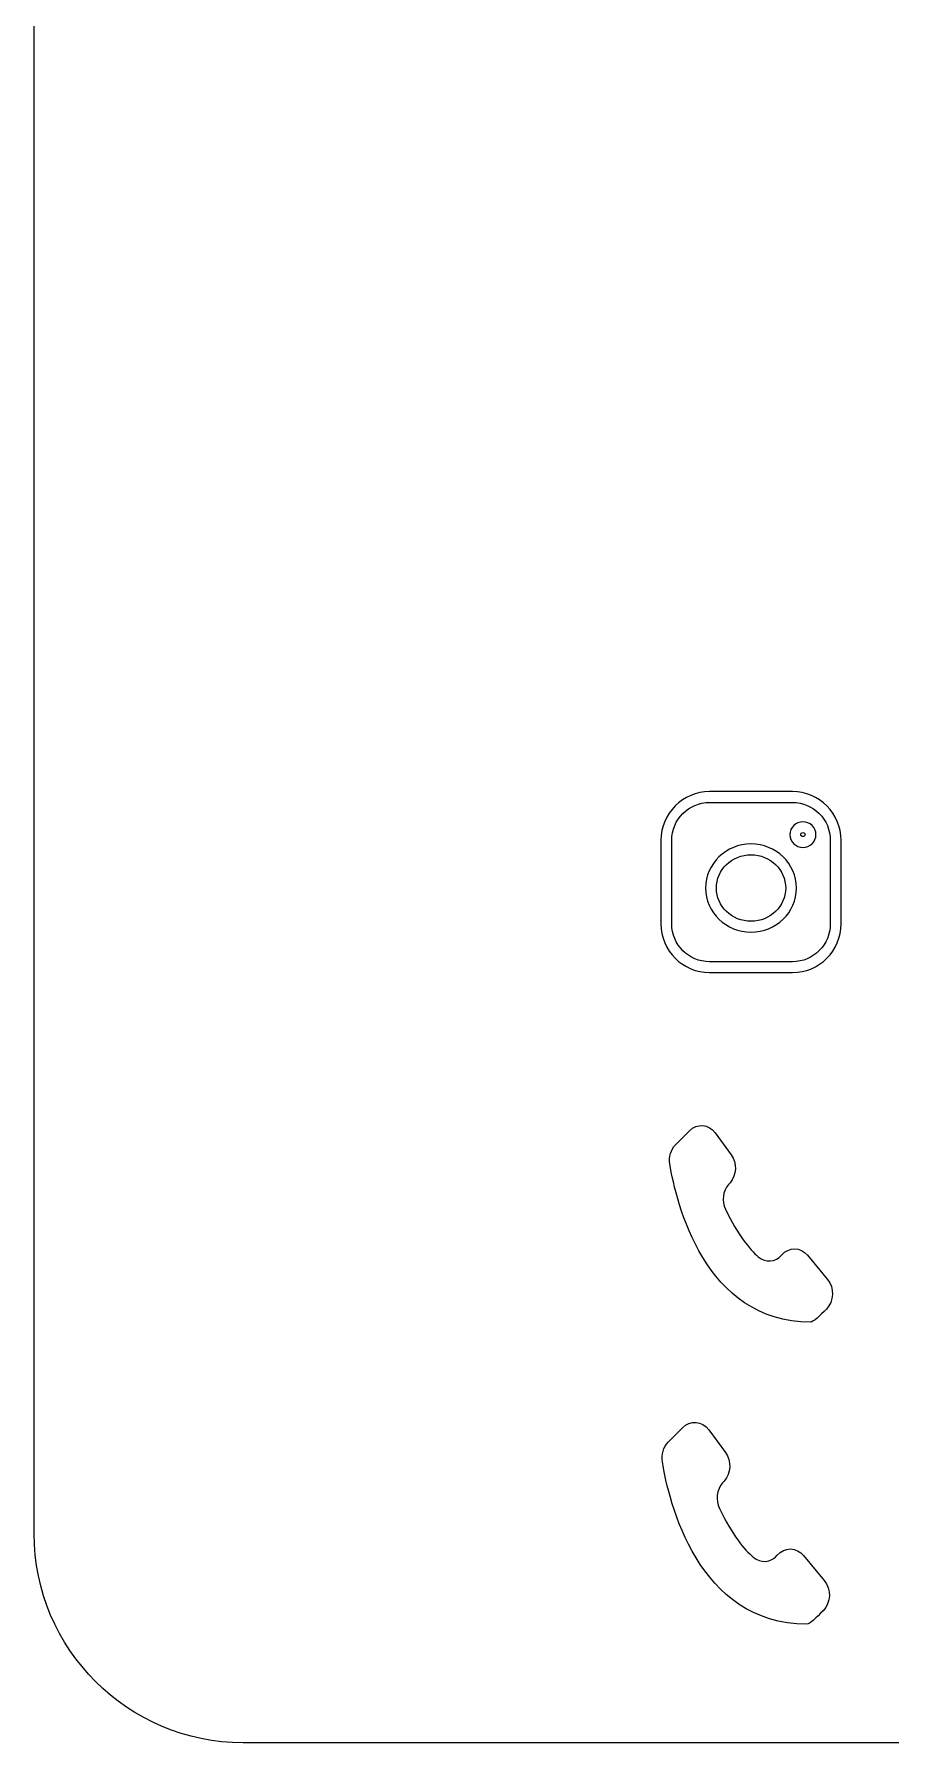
# Model space of a CAD drawing. Header units: millimetres. Extents: x -576 to 618, y 160 to 343.
# Drawn here: x -408.01 to -395.78, y 159.6 to 184.01 of the extents above; entities that cross this region are included whole.
import ezdxf

# ---------------------------------------------------------------- set-up
doc = ezdxf.new("R2010")
doc.units = ezdxf.units.MM
doc.header["$MEASUREMENT"] = 0
doc.layers.add('Layer 1', color=7, linetype='Continuous')

msp = doc.modelspace()

# ---------------------------------------------------------------- linework, layer by layer
at = {"layer": 'Layer 1', "color": 250, "lineweight": 18}
msp.add_open_spline([(-371.198, 199.3977), (-371.198, 199.3977), (-405.028, 199.3977), (-405.028, 199.3977), (-406.672, 199.3977), (-408.013, 198.0567), (-408.013, 196.4127), (-408.013, 196.4127), (-408.013, 162.5827), (-408.013, 162.5827), (-408.013, 160.9387), (-406.672, 159.5977), (-405.028, 159.5977), (-405.028, 159.5977), (-371.198, 159.5977), (-371.198, 159.5977), (-369.554, 159.5977), (-368.213, 160.9387), (-368.213, 162.5827), (-368.213, 162.5827), (-368.213, 196.4127), (-368.213, 196.4127), (-368.213, 198.0567), (-369.554, 199.3977), (-371.198, 199.3977)], degree=3, knots=[0, 0, 0, 0, 0.125, 0.125, 0.125, 0.25, 0.25, 0.25, 0.375, 0.375, 0.375, 0.5, 0.5, 0.5, 0.625, 0.625, 0.625, 0.75, 0.75, 0.75, 0.875, 0.875, 0.875, 1, 1, 1, 1], dxfattribs=at)
at = {"layer": 'Layer 1', "color": 2}
for points, knots in [([(-397.1859, 170.6021), (-397.1859, 170.6021), (-398.3685, 170.6021), (-398.3685, 170.6021), (-398.5602, 170.6021), (-398.7343, 170.6802), (-398.8602, 170.8062), (-398.986, 170.9321), (-399.064, 171.1061), (-399.064, 171.2979), (-399.064, 171.2979), (-399.064, 172.4913), (-399.064, 172.4913), (-399.064, 172.6832), (-398.986, 172.8573), (-398.8602, 172.9831), (-398.7342, 173.1089), (-398.5601, 173.1869), (-398.3685, 173.1869), (-398.3685, 173.1869), (-397.1859, 173.1869), (-397.1859, 173.1869), (-396.9942, 173.1869), (-396.8202, 173.1089), (-396.6943, 172.9831), (-396.5682, 172.8573), (-396.4902, 172.6832), (-396.4902, 172.4913), (-396.4902, 172.4913), (-396.4902, 171.2979), (-396.4902, 171.2979), (-396.4902, 171.1063), (-396.5681, 170.9323), (-396.6941, 170.8063), (-396.8204, 170.68), (-396.9944, 170.6021), (-397.1859, 170.6021)], [0, 0, 0, 0, 0.0833333, 0.0833333, 0.0833333, 0.1666667, 0.1666667, 0.1666667, 0.25, 0.25, 0.25, 0.3333333, 0.3333333, 0.3333333, 0.4166667, 0.4166667, 0.4166667, 0.5, 0.5, 0.5, 0.5833333, 0.5833333, 0.5833333, 0.6666667, 0.6666667, 0.6666667, 0.75, 0.75, 0.75, 0.8333333, 0.8333333, 0.8333333, 0.9166667, 0.9166667, 0.9166667, 1, 1, 1, 1]), ([(-398.3685, 170.7567), (-398.3685, 170.7567), (-397.1859, 170.7567), (-397.1859, 170.7567), (-397.0363, 170.7567), (-396.9009, 170.8172), (-396.8033, 170.9149), (-396.7053, 171.0128), (-396.6448, 171.1482), (-396.6448, 171.2979), (-396.6448, 171.2979), (-396.6448, 172.4913), (-396.6448, 172.4913), (-396.6448, 172.6407), (-396.7054, 172.7761), (-396.8032, 172.8739), (-396.9009, 172.9718), (-397.0364, 173.0323), (-397.1859, 173.0323), (-397.1859, 173.0323), (-398.3685, 173.0323), (-398.3685, 173.0323), (-398.5181, 173.0323), (-398.6535, 172.9718), (-398.751, 172.8742), (-398.8488, 172.7761), (-398.9094, 172.6407), (-398.9094, 172.4913), (-398.9094, 172.4913), (-398.9094, 171.2979), (-398.9094, 171.2979), (-398.9094, 171.1482), (-398.8488, 171.0127), (-398.751, 170.9148), (-398.6535, 170.8172), (-398.5181, 170.7567), (-398.3685, 170.7567)], [0, 0, 0, 0, 0.0833333, 0.0833333, 0.0833333, 0.1666667, 0.1666667, 0.1666667, 0.25, 0.25, 0.25, 0.3333333, 0.3333333, 0.3333333, 0.4166667, 0.4166667, 0.4166667, 0.5, 0.5, 0.5, 0.5833333, 0.5833333, 0.5833333, 0.6666667, 0.6666667, 0.6666667, 0.75, 0.75, 0.75, 0.8333333, 0.8333333, 0.8333333, 0.9166667, 0.9166667, 0.9166667, 1, 1, 1, 1]), ([(-396.8496, 172.5728), (-396.8496, 172.5221), (-396.8709, 172.4763), (-396.9051, 172.4431), (-396.9388, 172.4104), (-396.9853, 172.3901), (-397.0358, 172.3901), (-397.0863, 172.3901), (-397.1325, 172.4103), (-397.1662, 172.4428), (-397.2007, 172.4761), (-397.2221, 172.5221), (-397.2221, 172.5728), (-397.2221, 172.6235), (-397.2008, 172.6695), (-397.1666, 172.7027), (-397.1327, 172.7354), (-397.0865, 172.7557), (-397.0358, 172.7557), (-396.9852, 172.7557), (-396.9388, 172.7354), (-396.9051, 172.7027), (-396.8709, 172.6694), (-396.8496, 172.6233), (-396.8496, 172.5728)], [0, 0, 0, 0, 0.125, 0.125, 0.125, 0.25, 0.25, 0.25, 0.375, 0.375, 0.375, 0.5, 0.5, 0.5, 0.625, 0.625, 0.625, 0.75, 0.75, 0.75, 0.875, 0.875, 0.875, 1, 1, 1, 1]), ([(-397.0125, 172.5535), (-397.0075, 172.5584), (-397.0042, 172.5654), (-397.0042, 172.5728), (-397.0042, 172.5804), (-397.0075, 172.5874), (-397.0125, 172.5923), (-397.018, 172.5976), (-397.0263, 172.6011), (-397.0358, 172.6011), (-397.0452, 172.6011), (-397.0537, 172.5976), (-397.0595, 172.592), (-397.0643, 172.5871), (-397.0675, 172.5802), (-397.0675, 172.5728), (-397.0675, 172.5654), (-397.0643, 172.5585), (-397.0594, 172.5538), (-397.0535, 172.5481), (-397.0452, 172.5447), (-397.0358, 172.5447), (-397.0264, 172.5447), (-397.018, 172.5482), (-397.0125, 172.5535)], [0, 0, 0, 0, 0.125, 0.125, 0.125, 0.25, 0.25, 0.25, 0.375, 0.375, 0.375, 0.5, 0.5, 0.5, 0.625, 0.625, 0.625, 0.75, 0.75, 0.75, 0.875, 0.875, 0.875, 1, 1, 1, 1]), ([(-397.1279, 171.8091), (-397.1279, 171.635), (-397.2011, 171.4773), (-397.3193, 171.3632), (-397.4367, 171.2499), (-397.5987, 171.1797), (-397.7772, 171.1797), (-397.9555, 171.1797), (-398.1176, 171.2499), (-398.235, 171.3632), (-398.3533, 171.4773), (-398.4265, 171.6351), (-398.4265, 171.8091), (-398.4265, 171.9832), (-398.3533, 172.1411), (-398.2351, 172.2553), (-398.1177, 172.3687), (-397.9555, 172.439), (-397.7772, 172.439), (-397.5987, 172.439), (-397.4367, 172.3688), (-397.3193, 172.2554), (-397.2011, 172.1412), (-397.1279, 171.9831), (-397.1279, 171.8091)], [0, 0, 0, 0, 0.125, 0.125, 0.125, 0.25, 0.25, 0.25, 0.375, 0.375, 0.375, 0.5, 0.5, 0.5, 0.625, 0.625, 0.625, 0.75, 0.75, 0.75, 0.875, 0.875, 0.875, 1, 1, 1, 1]), ([(-397.4261, 171.4742), (-397.3374, 171.5598), (-397.2825, 171.6783), (-397.2825, 171.8091), (-397.2825, 171.9401), (-397.3375, 172.0588), (-397.4261, 172.1444), (-397.5156, 172.2309), (-397.6398, 172.2844), (-397.7772, 172.2844), (-397.9145, 172.2844), (-398.0388, 172.2307), (-398.1283, 172.1443), (-398.2169, 172.0587), (-398.2719, 171.9401), (-398.2719, 171.8091), (-398.2719, 171.6783), (-398.2169, 171.5597), (-398.1282, 171.4742), (-398.0387, 171.3879), (-397.9145, 171.3343), (-397.7772, 171.3343), (-397.6398, 171.3343), (-397.5156, 171.3879), (-397.4261, 171.4742)], [0, 0, 0, 0, 0.125, 0.125, 0.125, 0.25, 0.25, 0.25, 0.375, 0.375, 0.375, 0.5, 0.5, 0.5, 0.625, 0.625, 0.625, 0.75, 0.75, 0.75, 0.875, 0.875, 0.875, 1, 1, 1, 1]), ([(-398.0988, 167.5744), (-398.0988, 167.5744), (-398.0764, 167.5996), (-398.0764, 167.5996), (-397.981, 167.7074), (-397.9741, 167.881), (-398.0604, 167.9985), (-398.0604, 167.9985), (-398.2906, 168.3114), (-398.2906, 168.3114), (-398.3834, 168.4375), (-398.5481, 168.4511), (-398.6557, 168.3423), (-398.6557, 168.3423), (-398.8536, 168.1425), (-398.8536, 168.1425), (-398.9218, 168.0735), (-398.9527, 167.9692), (-398.936, 167.867), (-398.8464, 167.316), (-398.4461, 165.6093), (-396.925, 165.6093), (-396.8907, 165.6093), (-396.7927, 165.7003), (-396.7003, 165.795), (-396.5919, 165.9056), (-396.5845, 166.0972), (-396.6845, 166.2177), (-396.6845, 166.2177), (-396.9719, 166.5636), (-396.9719, 166.5636), (-397.0711, 166.6831), (-397.2358, 166.6853), (-397.3379, 166.568), (-397.3379, 166.568), (-397.3379, 166.568), (-397.3379, 166.568), (-397.4287, 166.464), (-397.5719, 166.452), (-397.674, 166.5413), (-397.797, 166.6484), (-397.9639, 166.8486), (-398.1425, 167.2203), (-398.1982, 167.336), (-398.1808, 167.4814), (-398.0988, 167.5744)], [0, 0, 0, 0, 0.0666667, 0.0666667, 0.0666667, 0.1333333, 0.1333333, 0.1333333, 0.2, 0.2, 0.2, 0.2666667, 0.2666667, 0.2666667, 0.3333333, 0.3333333, 0.3333333, 0.4, 0.4, 0.4, 0.4666667, 0.4666667, 0.4666667, 0.5333333, 0.5333333, 0.5333333, 0.6, 0.6, 0.6, 0.6666667, 0.6666667, 0.6666667, 0.7333333, 0.7333333, 0.7333333, 0.8, 0.8, 0.8, 0.8666667, 0.8666667, 0.8666667, 0.9333333, 0.9333333, 0.9333333, 1, 1, 1, 1]), ([(-398.1833, 163.311), (-398.1833, 163.311), (-398.1603, 163.3369), (-398.1603, 163.3369), (-398.0624, 163.4475), (-398.0551, 163.6259), (-398.1437, 163.7465), (-398.1437, 163.7465), (-398.3802, 164.068), (-398.3802, 164.068), (-398.4753, 164.1971), (-398.6445, 164.2117), (-398.755, 164.0997), (-398.755, 164.0997), (-398.9583, 163.8944), (-398.9583, 163.8944), (-399.0283, 163.8238), (-399.06, 163.7166), (-399.0429, 163.6116), (-398.9509, 163.0459), (-398.5399, 161.2934), (-396.9781, 161.2934), (-396.9429, 161.2934), (-396.8423, 161.3869), (-396.7472, 161.4843), (-396.636, 161.5979), (-396.6285, 161.7944), (-396.7313, 161.9178), (-396.7313, 161.9178), (-397.0262, 162.2735), (-397.0262, 162.2735), (-397.1281, 162.3962), (-397.2971, 162.3981), (-397.4019, 162.2781), (-397.4019, 162.2781), (-397.4019, 162.2781), (-397.4019, 162.2781), (-397.4952, 162.1711), (-397.6421, 162.1589), (-397.747, 162.2502), (-397.8735, 162.3606), (-398.0448, 162.5659), (-398.2284, 162.9474), (-398.2853, 163.0662), (-398.2676, 163.2157), (-398.1833, 163.311)], [0, 0, 0, 0, 0.0666667, 0.0666667, 0.0666667, 0.1333333, 0.1333333, 0.1333333, 0.2, 0.2, 0.2, 0.2666667, 0.2666667, 0.2666667, 0.3333333, 0.3333333, 0.3333333, 0.4, 0.4, 0.4, 0.4666667, 0.4666667, 0.4666667, 0.5333333, 0.5333333, 0.5333333, 0.6, 0.6, 0.6, 0.6666667, 0.6666667, 0.6666667, 0.7333333, 0.7333333, 0.7333333, 0.8, 0.8, 0.8, 0.8666667, 0.8666667, 0.8666667, 0.9333333, 0.9333333, 0.9333333, 1, 1, 1, 1])]:
    msp.add_open_spline(points, degree=3, knots=knots, dxfattribs=at)

doc.saveas('drawing.dxf')
